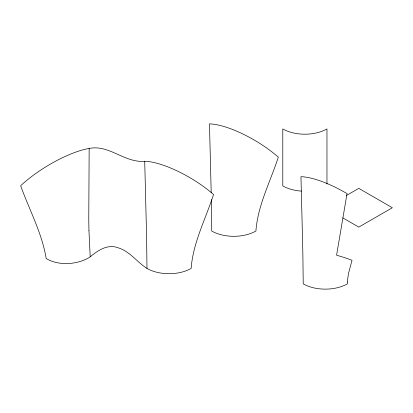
<?xml version="1.0" encoding="UTF-8"?>
<svg xmlns="http://www.w3.org/2000/svg" width="413" height="413" viewBox="0 0 413 413"><rect width="100%" height="100%" fill="white"/><g stroke="black" fill="none" stroke-linecap="round" stroke-linejoin="round"><path stroke-width="0.62" d="M89.156 148.463A55.77 16.375 -31.2 0 0 20.65 185.742C29.297 209.799 42.028 233.113 46.184 258.523A31.238 19.865 -5.6 0 0 90.21 256.845C97.829 250.443 107.545 243.846 117.942 247.723C129.775 251.243 136.935 262.038 146.976 268.424A31.238 18.033 0 0 0 191.152 268.424C192.995 242.736 205.731 218.761 213.552 194.518A55.77 17.94 30.7 0 0 144.715 161.256C124.84 163.192 109.115 144.266 89.156 148.463L88.769 218.931A102.636 9.767 88.9 0 0 88.955 230.795M346.135 195.664L358.789 188.359L392.35 207.734L358.789 227.109L342.831 217.899M90.21 256.845L88.96 230.795M144.715 161.256L146.434 230.041A102.636 2.432 89 0 1 146.667 241.827L146.976 268.424M211.193 192.654L209.474 123.864A55.77 17.94 30.7 0 1 278.316 157.131C270.489 181.369 257.753 205.349 255.91 231.032A31.238 18.033 0 0 1 211.735 231.032L211.425 204.44A102.636 2.432 89 0 0 211.337 199.618M326.962 184.007L326.962 128.923A31.238 18.033 0 0 1 282.791 128.923L282.791 185.927A31.238 18.033 0 0 0 301.382 191.095M347.256 282.007L347.395 283.855A31.238 18.033 0 0 1 303.219 283.855L302.91 257.263A102.636 2.432 89 0 0 302.683 245.477L300.958 176.687A55.77 17.94 30.7 0 1 347.034 193.63L336.574 255.224A35.776 5.705 13.2 0 1 352.026 260.319L348.489 273.447L347.256 282.007"/></g></svg>
